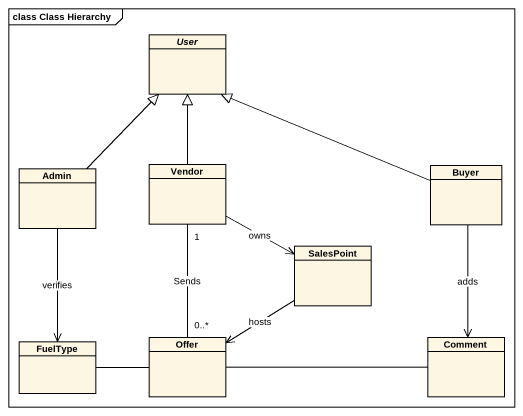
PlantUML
@startuml
mainframe class Class Hierarchy
hide circle
hide empty members
abstract class User
class Admin
class Vendor
class Buyer
class SalesPoint
class Offer
class Comment
class FuelType
Admin -up-|> User
Admin --> FuelType : verifies
Vendor -up-|> User
Vendor -right-> SalesPoint : owns
Vendor "1" -- "0..*" Offer : Sends
Buyer -left-|> User
Buyer --> Comment : adds
SalesPoint --> Offer : hosts
Offer -right- Comment
FuelType -right- Offer
@enduml
